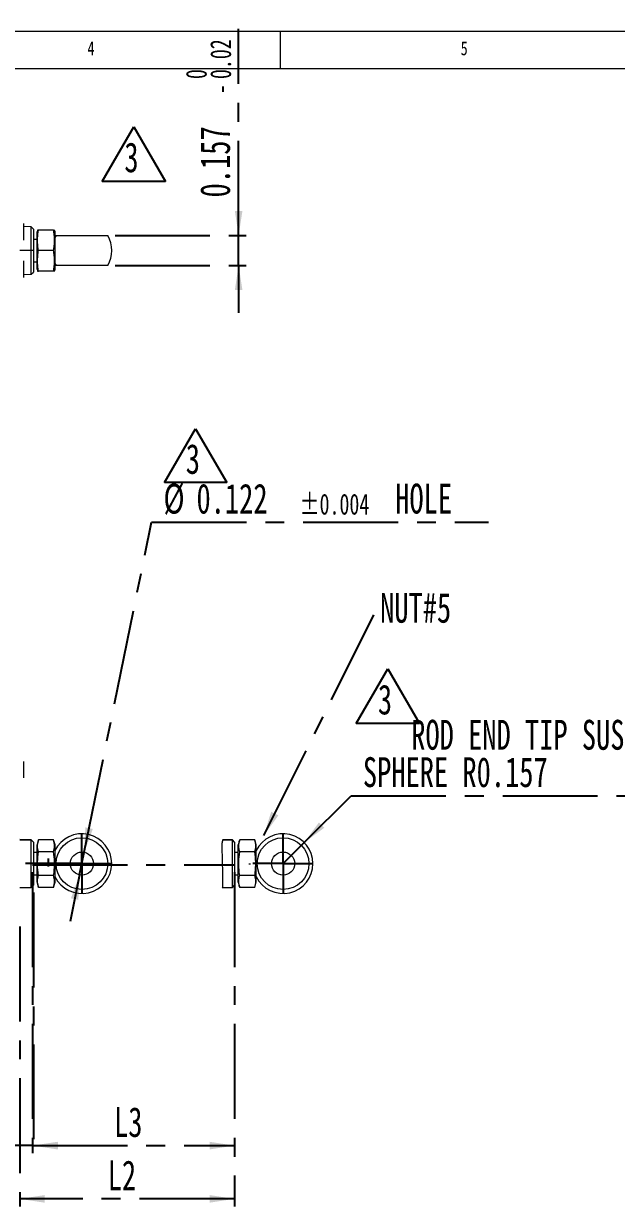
# Paper-space layout '시트2-ENG' of a CAD drawing. Header units: inches. Extents: x 0.2 to 16.3, y 0.2 to 11.5.
# Drawn here: x 6.91 to 10.04, y 5.3 to 11.54 of the extents above; entities that cross this region are included whole.
import ezdxf

# ---------------------------------------------------------------- set-up
doc = ezdxf.new("R2010")
doc.units = ezdxf.units.IN
doc.header["$MEASUREMENT"] = 0
doc.linetypes.add('CENTERX2', pattern=[0.8, 0.5, -0.1, 0.1, -0.1])
doc.layers.add('CENTER_LINE', color=7, linetype='CENTERX2')
doc.styles.add('SLDTEXTSTYLE0', font='TXT', dxfattribs={"width": 0.7})
doc.styles.add('SLDTEXTSTYLE3', font='TXT', dxfattribs={"width": 0.75})
doc.dimstyles.new('SLDDIMSTYLE0', dxfattribs={"dimtxt": 0.15748, "dimasz": 0.13, "dimexe": 0, "dimexo": 0.0625, "dimgap": 0.03937, "dimtad": 1, "dimdec": 3, "dimrnd": 1e-09, "dimzin": 12, "dimdsep": 46, "dimtxsty": 'SLDTEXTSTYLE0', "dimsah": 1, "dimcen": 0.09, "dimadec": 0, "dimazin": 3, "dimtfac": 1, "dimtdec": 3, "dimtofl": 0, "dimtmove": 0, "dimatfit": 3, "dimfxl": 1, "dimfrac": 2, "dimtolj": 1, "dimtzin": 12, "dimarcsym": 0})
doc.dimstyles.new('SLDDIMSTYLE11', dxfattribs={"dimtxt": 0.15748, "dimasz": 0.13, "dimexe": 0, "dimexo": 0.0625, "dimgap": 0.03937, "dimtad": 0, "dimtih": 1, "dimtoh": 1, "dimdec": 3, "dimrnd": 1e-09, "dimzin": 12, "dimdsep": 46, "dimtxsty": 'SLDTEXTSTYLE0', "dimsah": 1, "dimcen": 0, "dimadec": 0, "dimazin": 3, "dimtfac": 1, "dimtdec": 3, "dimtofl": 0, "dimtmove": 0, "dimatfit": 3, "dimfxl": 1, "dimfrac": 2, "dimtolj": 1, "dimtzin": 12, "dimarcsym": 0})
doc.dimstyles.new('SLDDIMSTYLE5', dxfattribs={"dimtxt": 0.15748, "dimasz": 0.13, "dimexe": 0, "dimexo": 0.0625, "dimgap": 0.03937, "dimtad": 1, "dimdec": 3, "dimrnd": 1e-09, "dimzin": 12, "dimdsep": 46, "dimtxsty": 'SLDTEXTSTYLE0', "dimsah": 1, "dimcen": 0.09, "dimadec": 0, "dimazin": 3, "dimtfac": 1, "dimtdec": 3, "dimtmove": 0, "dimatfit": 0, "dimfxl": 1, "dimfrac": 2, "dimtolj": 1, "dimtzin": 12, "dimarcsym": 0})
doc.dimstyles.new('SLDDIMSTYLE6', dxfattribs={"dimtxt": 0.15748, "dimasz": 0.13, "dimexe": 0, "dimexo": 0.0625, "dimgap": 0.03937, "dimtad": 0, "dimtih": 1, "dimtoh": 1, "dimdec": 3, "dimrnd": 1e-09, "dimdsep": 46, "dimtxsty": 'SLDTEXTSTYLE0', "dimsah": 1, "dimcen": 0, "dimadec": 0, "dimazin": 2, "dimtol": 1, "dimtp": 0.003937, "dimtm": 0.003937, "dimtfac": 1, "dimtdec": 3, "dimtmove": 0, "dimatfit": 3, "dimfxl": 1, "dimfrac": 2, "dimtolj": 1, "dimarcsym": 0})
doc.dimstyles.new('SLDDIMSTYLE7', dxfattribs={"dimtxt": 0.18, "dimasz": 0.13, "dimexe": 0, "dimexo": 0.0625, "dimgap": 0, "dimtad": 0, "dimtih": 1, "dimtoh": 1, "dimdec": 0, "dimrnd": 1e-09, "dimzin": 0, "dimdsep": 46, "dimtxsty": 'Standard', "dimsah": 1, "dimcen": 0.09, "dimadec": 0, "dimazin": 0, "dimtfac": 0.13, "dimtdec": 0, "dimtofl": 0, "dimtmove": 0, "dimatfit": 3, "dimfxl": 1, "dimfrac": 2, "dimtolj": 1, "dimtzin": 0, "dimarcsym": 0})
doc.dimstyles.new('SLDDIMSTYLE9', dxfattribs={"dimtxt": 0.15748, "dimasz": 0.13, "dimexe": 0, "dimexo": 0.0625, "dimgap": 0.03937, "dimtad": 1, "dimdec": 3, "dimrnd": 1e-09, "dimdsep": 46, "dimtxsty": 'SLDTEXTSTYLE0', "dimsah": 1, "dimcen": 0.09, "dimadec": 0, "dimazin": 2, "dimtol": 1, "dimtm": 0.019685, "dimtfac": 1, "dimtdec": 3, "dimtmove": 0, "dimatfit": 0, "dimfxl": 1, "dimfrac": 2, "dimtolj": 1, "dimarcsym": 0})

# ---------------------------------------------------------------- blocks, each defined once
blk = doc.blocks.new('SW_NOTE_0_14')
at = {"layer": 'CENTER_LINE', "color": 0}
for p, q in [((-0.1166, -0.0028), (0.0501, 0.2859)), ((0.0501, 0.2859), (0.2168, -0.0028)), ((0.2168, -0.0028), (-0.1166, -0.0028))]:
    blk.add_line(p, q, dxfattribs=at)
at = {"layer": 'CENTER_LINE', "color": 0, "insert": (0, 0.203), "char_height": 0.1575, "attachment_point": 1, "style": 'SLDTEXTSTYLE0'}
blk.add_mtext('3', dxfattribs=at)
blk = doc.blocks.new('SW_NOTE_0_15')
at = {"layer": 'CENTER_LINE', "color": 0}
for p, q in [((-0.1122, -0.0002), (0.0518, 0.2839)), ((0.0518, 0.2839), (0.2159, -0.0002)), ((0.2159, -0.0002), (-0.1122, -0.0002))]:
    blk.add_line(p, q, dxfattribs=at)
at = {"layer": 'CENTER_LINE', "color": 0, "insert": (0, 0.203), "char_height": 0.1575, "attachment_point": 1, "style": 'SLDTEXTSTYLE0'}
blk.add_mtext('3', dxfattribs=at)
blk = doc.blocks.new('_D_26')
at = {"layer": 'CENTER_LINE'}
for p, q in [((6.9613, 7.0625), (6.9613, 5.5816)), ((8.0257, 7.0625), (8.0257, 5.5816)), ((6.9613, 5.621), (8.0257, 5.621))]:
    blk.add_line(p, q, dxfattribs=at)
for points in [[(6.9613, 5.621), (7.0913, 5.601), (7.0913, 5.641)], [(8.0257, 5.621), (7.8957, 5.641), (7.8957, 5.601)]]:
    blk.add_solid(points, dxfattribs=at)
at = {"layer": 'CENTER_LINE', "insert": (7.3909, 5.824), "char_height": 0.15748, "attachment_point": 1, "style": 'SLDTEXTSTYLE0'}
blk.add_mtext('L3', dxfattribs=at)
blk = doc.blocks.new('_D_27')
at = {"layer": 'CENTER_LINE'}
for p, q in [((8.0257, 7.0625), (8.0257, 5.3007)), ((6.8945, 6.776), (6.8945, 5.3007)), ((8.0257, 5.3401), (6.8945, 5.3401))]:
    blk.add_line(p, q, dxfattribs=at)
for points in [[(6.8945, 5.3401), (7.0245, 5.3201), (7.0245, 5.3601)], [(8.0257, 5.3401), (7.8957, 5.3601), (7.8957, 5.3201)]]:
    blk.add_solid(points, dxfattribs=at)
at = {"layer": 'CENTER_LINE', "insert": (7.3575, 5.5431), "char_height": 0.15748, "attachment_point": 1, "style": 'SLDTEXTSTYLE0'}
blk.add_mtext('L2', dxfattribs=at)
blk = doc.blocks.new('_D_37')
at = {"layer": 'CENTER_LINE'}
for p, q in [((7.2335, 7.1676), (7.5891, 8.9086)), ((7.5891, 8.9086), (9.3657, 8.9086)), ((7.2091, 7.0481), (7.2335, 7.1676)), ((7.2091, 7.0481), (7.1591, 6.8031))]:
    blk.add_line(p, q, dxfattribs=at)
for points in [[(7.2335, 7.1676), (7.2791, 7.291), (7.2399, 7.299)], [(7.2091, 7.0481), (7.1635, 6.9247), (7.2027, 6.9167)]]:
    blk.add_solid(points, dxfattribs=at)
at = {"layer": 'CENTER_LINE', "attachment_point": 1, "style": 'SLDTEXTSTYLE0'}
for s, insert, char_height in [('%%c', (7.6516, 9.1116), 0.15748), ('0.122', (7.8259, 9.1116), 0.15748), ('HOLE', (8.874, 9.1116), 0.15748), ('±0.004', (8.3699, 9.0586), 0.11024)]:
    blk.add_mtext(s, dxfattribs=dict(at, insert=insert, char_height=char_height))
blk = doc.blocks.new('_D_38')
at = {"layer": 'CENTER_LINE'}
for p, q in [((6.9654, 6.955), (6.9654, 5.5816)), ((6.8945, 6.776), (6.8945, 5.5816)), ((6.8945, 5.621), (6.4743, 5.621)), ((6.9654, 5.621), (6.8945, 5.621)), ((6.9654, 5.621), (7.2154, 5.621))]:
    blk.add_line(p, q, dxfattribs=at)
for points in [[(6.8945, 5.621), (6.7645, 5.641), (6.7645, 5.601)], [(6.9654, 5.621), (7.0954, 5.601), (7.0954, 5.641)]]:
    blk.add_solid(points, dxfattribs=at)
at = {"layer": 'CENTER_LINE', "insert": (6.4743, 5.824), "char_height": 0.15748, "attachment_point": 1, "style": 'SLDTEXTSTYLE0'}
blk.add_mtext('L1', dxfattribs=at)
blk = doc.blocks.new('SW_CENTERMARKSYMBOL_8')
at = {"layer": 'CENTER_LINE', "color": 0}
for p, q in [((0, 0.0984), (0, 0.1594)), ((0, 0), (0, 0.0984)), ((-0.0984, 0), (-0.2967, 0)), ((0, 0), (-0.0984, 0)), ((0, 0), (0, -0.0984)), ((0, 0), (0.0984, 0)), ((0.0984, 0), (0.1594, 0)), ((0, -0.0984), (0, -0.1594))]:
    blk.add_line(p, q, dxfattribs=at)
blk = doc.blocks.new('_D_45')
at = {"layer": 'CENTER_LINE'}
for p, q in [((8.0481, 10.4197), (8.0481, 11.5094)), ((7.397, 10.4197), (8.0874, 10.4197)), ((8.0481, 10.2622), (8.0481, 10.4197)), ((7.397, 10.2622), (8.0874, 10.2622)), ((8.0481, 10.2622), (8.0481, 10.0122))]:
    blk.add_line(p, q, dxfattribs=at)
for points in [[(8.0481, 10.4197), (8.0681, 10.5497), (8.0281, 10.5497)], [(8.0481, 10.2622), (8.0281, 10.1322), (8.0681, 10.1322)]]:
    blk.add_solid(points, dxfattribs=at)
at = {"layer": 'CENTER_LINE', "attachment_point": 1, "rotation": 90, "style": 'SLDTEXTSTYLE0'}
for s, insert, char_height in [('0.02', (7.8982, 11.2451), 0.11024), ('0', (7.7697, 11.2451), 0.1102), ('-', (7.8982, 11.1649), 0.1102), ('0.157', (7.8451, 10.6209), 0.15748)]:
    blk.add_mtext(s, dxfattribs=dict(at, insert=insert, char_height=char_height))
blk = doc.blocks.new('SW_NOTE_0_23')
at = {"layer": 'CENTER_LINE', "color": 0}
for p, q in [((-0.114, -0.0022), (0.0526, 0.2865)), ((0.0526, 0.2865), (0.2193, -0.0022)), ((0.2193, -0.0022), (-0.114, -0.0022))]:
    blk.add_line(p, q, dxfattribs=at)
at = {"layer": 'CENTER_LINE', "color": 0, "insert": (0, 0.203), "char_height": 0.1575, "attachment_point": 1, "style": 'SLDTEXTSTYLE0'}
blk.add_mtext('3', dxfattribs=at)
blk = doc.blocks.new('_D_53')
at = {"layer": 'CENTER_LINE'}
for p, q in [((8.394, 7.2192), (8.641, 7.4662)), ((8.641, 7.4662), (10.8033, 7.4662)), ((8.2827, 7.1079), (8.394, 7.2192))]:
    blk.add_line(p, q, dxfattribs=at)
blk.add_solid([(8.394, 7.2192), (8.5001, 7.297), (8.4718, 7.3253)], dxfattribs=at)
at = {"layer": 'CENTER_LINE', "char_height": 0.15748, "attachment_point": 1, "style": 'SLDTEXTSTYLE0'}
for s, insert in [('ROD END TIP SUS', (8.9585, 7.8661)), ('SPHERE R0.157', (8.7035, 7.6692)), ('%%p', (10.1493, 7.6692)), ('0.004', (10.3184, 7.6692))]:
    blk.add_mtext(s, dxfattribs=dict(at, insert=insert))
blk = doc.blocks.new('SW_NOTE_0_24')
at = {"layer": 'CENTER_LINE', "color": 0, "insert": (0.0222, 0.0957), "char_height": 0.15748, "attachment_point": 1, "style": 'SLDTEXTSTYLE0'}
blk.add_mtext('NUT#5', dxfattribs=at)
blk = doc.blocks.new('SW_CENTERMARKSYMBOL_13')
at = {"layer": 'CENTER_LINE', "color": 0}
for p, q in [((0, 0.0984), (0, 0.1594)), ((0, 0), (0, 0.0984)), ((-0.0984, 0), (-0.1594, 0)), ((0, 0), (-0.0984, 0)), ((0, 0), (0, -0.0984)), ((0, 0), (0.0984, 0)), ((0.0984, 0), (0.1594, 0)), ((0, -0.0984), (0, -0.1594))]:
    blk.add_line(p, q, dxfattribs=at)

psp = doc.layouts.new('시트2-ENG')

# ---------------------------------------------------------------- linework, layer by layer
at = {"color": 7, "linetype": 'Continuous', "lineweight": 18}
for p, q in [((16.3386, 11.4961), (0.1969, 11.4961)), ((8.2677, 11.4961), (8.2677, 11.2992)), ((16.1516, 11.2992), (0.3937, 11.2992)), ((6.9142, 10.4827), (6.9142, 10.396)), ((6.9538, 10.4662), (6.9142, 10.4668)), ((6.9654, 10.4544), (6.9538, 10.4662)), ((6.9877, 10.4492), (6.9851, 10.4393)), ((6.9851, 10.2425), (6.9851, 10.4393)), ((7.0724, 10.4492), (6.9922, 10.4492)), ((7.0796, 10.4393), (7.0769, 10.4492)), ((7.0796, 10.2425), (7.0796, 10.4393)), ((7.0849, 10.4197), (7.3577, 10.4197)), ((6.9851, 10.4), (6.9654, 10.4)), ((6.9654, 10.3409), (6.9538, 10.3409)), ((7.0724, 10.3409), (6.9922, 10.3409)), ((6.9142, 10.2858), (6.9142, 10.1992)), ((6.9654, 10.2819), (6.9851, 10.2819)), ((6.9851, 10.2425), (6.9877, 10.2327)), ((7.0724, 10.2327), (6.9922, 10.2327)), ((7.0769, 10.2327), (7.0796, 10.2425)), ((7.3577, 10.2622), (7.0849, 10.2622)), ((6.9142, 10.2151), (6.9538, 10.2157)), ((6.9538, 10.2157), (6.9654, 10.2275)), ((6.9142, 7.6465), (6.9142, 7.6032)), ((6.9142, 7.6032), (6.9142, 7.5599)), ((6.9538, 7.2331), (6.8945, 7.2343)), ((6.9538, 7.2307), (6.8945, 7.2316)), ((6.9654, 7.2213), (6.9538, 7.2331)), ((6.9922, 7.2329), (6.9851, 7.2063)), ((6.9851, 7.1079), (6.9851, 7.2063)), ((7.0724, 7.2329), (6.9922, 7.2329)), ((7.0796, 7.2063), (7.0724, 7.2329)), ((7.0796, 7.1079), (7.0796, 7.2063)), ((8.0152, 7.2307), (7.9636, 7.2314)), ((8.0152, 7.2331), (7.9645, 7.2341)), ((8.0152, 6.9826), (8.0152, 7.2331)), ((8.0268, 7.2213), (8.0152, 7.2331)), ((8.0268, 7.2213), (8.0268, 6.9944)), ((8.0536, 7.2329), (8.0464, 7.2063)), ((8.0464, 7.1079), (8.0464, 7.2063)), ((8.1338, 7.2329), (8.0536, 7.2329)), ((8.1409, 7.2063), (8.1338, 7.2329)), ((8.1409, 7.1079), (8.1409, 7.2063)), ((6.9851, 7.1669), (6.9654, 7.1669)), ((7.0724, 7.1704), (6.9922, 7.1704)), ((8.0464, 7.1669), (8.0268, 7.1669)), ((8.1338, 7.1704), (8.0536, 7.1704)), ((6.9654, 7.0488), (6.9851, 7.0488)), ((6.9851, 7.0094), (6.9851, 7.1079)), ((7.0796, 7.0094), (7.0796, 7.1079)), ((8.0268, 7.0488), (8.0464, 7.0488)), ((8.0464, 7.0094), (8.0464, 7.1079)), ((8.1409, 7.0094), (8.1409, 7.1079)), ((6.9538, 6.985), (6.9654, 6.9966)), ((6.9538, 6.9826), (6.9654, 6.9944)), ((6.9851, 7.0094), (6.9922, 6.9828)), ((7.0724, 7.0453), (6.9922, 7.0453)), ((7.0724, 6.9828), (7.0796, 7.0094)), ((8.0152, 6.985), (8.0268, 6.9966)), ((8.0152, 6.9826), (8.0268, 6.9944)), ((8.0152, 6.9851), (8.0152, 6.9826)), ((8.0464, 7.0094), (8.0536, 6.9828)), ((8.1338, 7.0453), (8.0536, 7.0453)), ((8.1338, 6.9828), (8.1409, 7.0094)), ((6.8945, 6.9814), (6.9538, 6.9826)), ((7.0724, 6.9828), (6.9922, 6.9828)), ((7.9621, 6.9815), (8.0152, 6.9826)), ((8.1338, 6.9828), (8.0536, 6.9828))]:
    psp.add_line(p, q, dxfattribs=at)
at = {"color": 8, "linetype": 'Continuous', "lineweight": 18}
psp.add_line((6.9538, 10.3409), (6.8945, 10.3409), dxfattribs=at)
at = {"color": 7, "linetype": 'Continuous', "lineweight": 18, "flags": 128}
psp.add_lwpolyline([(7.9645, 7.2341), (7.9642, 7.2332), (7.9639, 7.2323), (7.9636, 7.2314), (7.9633, 7.2304), (7.963, 7.2294), (7.9628, 7.2284), (7.9625, 7.2274), (7.9622, 7.2264), (7.962, 7.2254), (7.9618, 7.2243), (7.9615, 7.2232), (7.9613, 7.2221), (7.9611, 7.221), (7.9609, 7.2198), (7.9607, 7.2187), (7.9606, 7.2176), (7.9604, 7.2164), (7.9603, 7.2153), (7.9601, 7.2141), (7.96, 7.213), (7.9599, 7.2119), (7.9598, 7.2107), (7.9598, 7.2096), (7.9597, 7.2085), (7.9596, 7.2072), (7.9596, 7.2059), (7.9595, 7.2046), (7.9595, 7.2033), (7.9594, 7.2021), (7.9594, 7.2008), (7.9594, 7.1995), (7.9594, 7.1982), (7.9594, 7.1966), (7.9594, 7.1949), (7.9595, 7.1933), (7.9595, 7.1917), (7.9595, 7.19), (7.9596, 7.1869), (7.9597, 7.1839), (7.9598, 7.1808), (7.9599, 7.1777), (7.96, 7.1746), (7.9601, 7.1715), (7.9603, 7.1642), (7.9605, 7.157), (7.9607, 7.1491), (7.9609, 7.1412), (7.9611, 7.1333), (7.9613, 7.1255), (7.9615, 7.1176), (7.9617, 7.1098), (7.9619, 7.102), (7.9621, 7.0948), (7.9622, 7.0877), (7.9624, 7.0805), (7.9626, 7.0734), (7.9627, 7.0663), (7.9629, 7.0592), (7.963, 7.0558), (7.9631, 7.0524), (7.9631, 7.049), (7.9632, 7.0456), (7.9633, 7.0422), (7.9633, 7.0387), (7.9634, 7.0353), (7.9634, 7.033), (7.9634, 7.0306), (7.9634, 7.0283), (7.9634, 7.0259), (7.9634, 7.0235), (7.9634, 7.0211), (7.9634, 7.0187), (7.9633, 7.0164), (7.9633, 7.0142), (7.9632, 7.012), (7.9632, 7.0099), (7.9631, 7.0077), (7.963, 7.0055), (7.963, 7.0034), (7.9629, 7.0012), (7.9628, 6.9991), (7.9627, 6.9969), (7.9626, 6.9952), (7.9625, 6.9934), (7.9624, 6.9917), (7.9623, 6.99), (7.9623, 6.9882), (7.9622, 6.9869), (7.9622, 6.9855), (7.9622, 6.9842), (7.9621, 6.9828), (7.9621, 6.9815)], dxfattribs=at)
at = {"color": 7, "linetype": 'Continuous', "lineweight": 18}
for centre, radius in [((7.2213, 7.1079), 0.1364), ((8.2827, 7.1079), 0.1364), ((7.2213, 7.1079), 0.061), ((8.2827, 7.1079), 0.061)]:
    psp.add_circle(centre, radius, dxfattribs=at)
for centre, start, end in [((7.2213, 10.3409), 150, 154.15807), ((7.2213, 10.3409), 330, 30), ((7.2213, 10.3409), 205.84193, 210), ((7.2213, 7.1079), 205.84193, 154.15807), ((8.2827, 7.1079), 205.84192, 154.15808)]:
    psp.add_arc(centre, 0.1575, start, end, dxfattribs=at)
for points, knots in [([(6.9538, 10.3409), (6.9538, 10.3491), (6.9538, 10.3655), (6.9538, 10.3892), (6.9538, 10.411), (6.9538, 10.4301), (6.9538, 10.4458), (6.9538, 10.4574), (6.9538, 10.4648), (6.9538, 10.4657), (6.9538, 10.4662)], [0, 0, 0, 0, 0.125067, 0.250129, 0.375199, 0.500288, 0.625392, 0.750492, 0.875565, 1, 1, 1, 1]), ([(6.9654, 10.4544), (6.9654, 10.454), (6.9654, 10.4531), (6.9654, 10.4464), (6.9654, 10.4359), (6.9654, 10.4216), (6.9654, 10.4043), (6.9654, 10.3846), (6.9654, 10.3632), (6.9654, 10.3483), (6.9654, 10.3409)], [0, 0, 0, 0, 0.124681, 0.249813, 0.37499, 0.499725, 0.625099, 0.749753, 0.875052, 1, 1, 1, 1]), ([(6.9922, 10.4492), (6.9897, 10.4492), (6.9869, 10.4492), (6.988, 10.4492), (6.9882, 10.4492)], [0, 0, 0, 0, 0.866829, 1, 1, 1, 1]), ([(6.9922, 10.3409), (6.991, 10.3498), (6.9885, 10.3676), (6.9873, 10.3947), (6.9885, 10.422), (6.991, 10.4401), (6.9922, 10.4492)], [0, 0, 0, 0, 0.247646, 0.49521, 0.747561, 1, 1, 1, 1]), ([(7.0724, 10.3409), (7.0737, 10.3498), (7.0761, 10.3676), (7.0773, 10.3947), (7.0762, 10.422), (7.0737, 10.4401), (7.0724, 10.4492)], [0, 0, 0, 0, 0.2476456, 0.4952095, 0.7475612, 1, 1, 1, 1]), ([(7.0724, 10.4492), (7.0749, 10.4492), (7.0777, 10.4492), (7.0766, 10.4492), (7.0765, 10.4492)], [0, 0, 0, 0, 0.866829, 1, 1, 1, 1]), ([(6.9538, 10.2157), (6.9538, 10.2157), (6.9538, 10.2149), (6.9538, 10.2177), (6.9538, 10.2244), (6.9538, 10.2361), (6.9538, 10.2518), (6.9538, 10.2709), (6.9538, 10.2927), (6.9538, 10.3163), (6.9538, 10.3327), (6.9538, 10.3409)], [0, 0, 0, 0, 0.000242, 0.125219, 0.250198, 0.375162, 0.500108, 0.625059, 0.750033, 0.87502, 1, 1, 1, 1]), ([(6.9654, 10.3409), (6.9654, 10.3335), (6.9654, 10.3186), (6.9654, 10.2971), (6.9654, 10.2774), (6.9654, 10.2601), (6.9654, 10.2459), (6.9654, 10.2355), (6.9654, 10.2287), (6.9654, 10.2279), (6.9654, 10.2275)], [0, 0, 0, 0, 0.125679, 0.25024, 0.375404, 0.500297, 0.625079, 0.750287, 0.874832, 1, 1, 1, 1]), ([(6.9922, 10.2327), (6.991, 10.2416), (6.9885, 10.2594), (6.9873, 10.2864), (6.9885, 10.3137), (6.991, 10.3318), (6.9922, 10.3409)], [0, 0, 0, 0, 0.2476456, 0.4952095, 0.7475612, 1, 1, 1, 1]), ([(7.0724, 10.2327), (7.0737, 10.2416), (7.0761, 10.2594), (7.0773, 10.2864), (7.0762, 10.3137), (7.0737, 10.3318), (7.0724, 10.3409)], [0, 0, 0, 0, 0.2476456, 0.4952095, 0.7475612, 1, 1, 1, 1]), ([(6.9881, 10.2327), (6.988, 10.2327), (6.9869, 10.2327), (6.9897, 10.2327), (6.9922, 10.2327)], [0, 0, 0, 0, 0.119941, 1, 1, 1, 1]), ([(7.0765, 10.2327), (7.0766, 10.2327), (7.0778, 10.2327), (7.0749, 10.2327), (7.0724, 10.2327)], [0, 0, 0, 0, 0.119941, 1, 1, 1, 1]), ([(6.9538, 6.9826), (6.9538, 6.9831), (6.9538, 6.984), (6.9538, 6.9914), (6.9538, 7.003), (6.9538, 7.0187), (6.9538, 7.0378), (6.9538, 7.0596), (6.9538, 7.0833), (6.9538, 7.1079), (6.9538, 7.1325), (6.9538, 7.1561), (6.9538, 7.1779), (6.9538, 7.197), (6.9538, 7.2127), (6.9538, 7.2243), (6.9538, 7.2317), (6.9538, 7.2327), (6.9538, 7.2331)], [0, 0, 0, 0, 0.062413, 0.124998, 0.187548, 0.250006, 0.31249, 0.375003, 0.437509, 0.500008, 0.56251, 0.625014, 0.68751, 0.749997, 0.812487, 0.874988, 0.937496, 1, 1, 1, 1]), ([(6.9654, 7.2213), (6.9654, 7.2209), (6.9654, 7.22), (6.9654, 7.2133), (6.9654, 7.2028), (6.9654, 7.1885), (6.9654, 7.1712), (6.9654, 7.1515), (6.9654, 7.1301), (6.9654, 7.1078), (6.9654, 7.0855), (6.9654, 7.0641), (6.9654, 7.0444), (6.9654, 7.0271), (6.9654, 7.0129), (6.9654, 7.0024), (6.9654, 6.9957), (6.9654, 6.9948), (6.9654, 6.9944)], [0, 0, 0, 0, 0.062861, 0.125163, 0.187767, 0.250235, 0.312647, 0.375273, 0.437567, 0.500217, 0.562569, 0.625102, 0.687653, 0.749999, 0.812654, 0.87494, 0.937556, 1, 1, 1, 1]), ([(6.9922, 7.1704), (6.991, 7.1755), (6.9885, 7.1858), (6.9873, 7.2014), (6.9884, 7.2171), (6.9909, 7.2276), (6.9922, 7.2329)], [0, 0, 0, 0, 0.247103, 0.495209, 0.74698, 1, 1, 1, 1]), ([(7.0724, 7.1704), (7.0737, 7.1755), (7.0761, 7.1858), (7.0773, 7.2014), (7.0762, 7.2171), (7.0737, 7.2276), (7.0724, 7.2329)], [0, 0, 0, 0, 0.247103, 0.495209, 0.74698, 1, 1, 1, 1]), ([(8.0536, 7.1704), (8.0523, 7.1755), (8.0499, 7.1857), (8.0487, 7.2014), (8.0499, 7.2173), (8.0523, 7.2277), (8.0536, 7.2329)], [0, 0, 0, 0, 0.249401, 0.495264, 0.745821, 1, 1, 1, 1]), ([(8.1338, 7.1704), (8.135, 7.1755), (8.1375, 7.1857), (8.1387, 7.2014), (8.1375, 7.2173), (8.135, 7.2277), (8.1338, 7.2329)], [0, 0, 0, 0, 0.2494, 0.495264, 0.745821, 1, 1, 1, 1]), ([(6.9922, 7.0453), (6.9919, 7.048), (6.9912, 7.0532), (6.9885, 7.0765), (6.9863, 7.1157), (6.9902, 7.1521), (6.9922, 7.1704)], [0, 0, 0, 0, 0.063481, 0.126974, 0.560078, 1, 1, 1, 1]), ([(7.0724, 7.0453), (7.0731, 7.0506), (7.076, 7.0738), (7.0783, 7.1157), (7.0744, 7.1521), (7.0724, 7.1704)], [0, 0, 0, 0, 0.1269715, 0.560077, 1, 1, 1, 1]), ([(8.0536, 7.0453), (8.0529, 7.0506), (8.05, 7.0738), (8.0477, 7.1157), (8.0516, 7.1521), (8.0536, 7.1704)], [0, 0, 0, 0, 0.1269714, 0.5600769, 1, 1, 1, 1]), ([(8.1338, 7.0453), (8.1345, 7.0506), (8.1374, 7.0738), (8.1397, 7.1157), (8.1358, 7.1521), (8.1338, 7.1704)], [0, 0, 0, 0, 0.126971, 0.560077, 1, 1, 1, 1]), ([(6.9538, 6.985), (6.9549, 6.9854), (6.9571, 6.9862), (6.9593, 6.9883), (6.9604, 6.9893)], [0, 0, 0, 0, 0.504427, 1, 1, 1, 1]), ([(6.9538, 6.9851), (6.9538, 6.985), (6.9538, 6.9826), (6.9538, 6.9826), (6.9538, 6.9826)], [0, 0, 0, 0, 0.007463, 1, 1, 1, 1]), ([(6.9922, 6.9828), (6.991, 6.988), (6.9885, 6.9983), (6.9873, 7.0139), (6.9884, 7.0296), (6.9909, 7.0401), (6.9922, 7.0453)], [0, 0, 0, 0, 0.2471026, 0.495209, 0.7469801, 1, 1, 1, 1]), ([(7.0724, 6.9828), (7.0737, 6.988), (7.0761, 6.9983), (7.0773, 7.0139), (7.0762, 7.0296), (7.0737, 7.0401), (7.0724, 7.0453)], [0, 0, 0, 0, 0.2471026, 0.495209, 0.7469801, 1, 1, 1, 1]), ([(8.0152, 6.985), (8.0163, 6.9855), (8.0188, 6.9865), (8.0208, 6.9883), (8.0218, 6.9893)], [0, 0, 0, 0, 0.4580721, 1, 1, 1, 1]), ([(8.0536, 6.9828), (8.0523, 6.988), (8.0499, 6.9981), (8.0487, 7.0139), (8.0499, 7.0298), (8.0523, 7.0401), (8.0536, 7.0453)], [0, 0, 0, 0, 0.249401, 0.495264, 0.745821, 1, 1, 1, 1]), ([(8.1338, 6.9828), (8.135, 6.988), (8.1375, 6.9981), (8.1387, 7.0139), (8.1375, 7.0298), (8.135, 7.0401), (8.1338, 7.0453)], [0, 0, 0, 0, 0.249401, 0.495264, 0.745821, 1, 1, 1, 1])]:
    psp.add_open_spline(points, degree=3, knots=knots, dxfattribs=at)
at = {"layer": 'CENTER_LINE'}
for p, q in [((7.0441, 7.1355), (7.0441, 7.0927)), ((6.9613, 7.1019), (8.0257, 7.1019)), ((8.1055, 7.1079), (8.1055, 7.1032))]:
    psp.add_line(p, q, dxfattribs=at)

# ---------------------------------------------------------------- block references
for name, p in [('SW_NOTE_0_14', (7.4454, 10.7082)), ('SW_NOTE_0_15', (7.7694, 9.1177)), ('SW_NOTE_0_24', (8.772, 8.4402)), ('SW_NOTE_0_23', (8.7827, 7.849)), ('SW_CENTERMARKSYMBOL_8', (7.2213, 7.1079)), ('SW_CENTERMARKSYMBOL_13', (8.2827, 7.1079))]:
    psp.add_blockref(name, p, dxfattribs=at)

# ---------------------------------------------------------------- texts
at = {"color": 7, "linetype": 'Continuous', "lineweight": 0, "char_height": 0.0729, "attachment_point": 1, "style": 'SLDTEXTSTYLE3'}
for s, insert in [('4', (7.2507, 11.4436)), ('5', (9.2192, 11.4436))]:
    psp.add_mtext(s, dxfattribs=dict(at, insert=insert))

# ---------------------------------------------------------------- dimensions: what is measured, and where the dimension line sits
at = {"layer": 'CENTER_LINE'}
dim = psp.add_linear_dim(base=(8.04807, 10.41966), p1=(7.35768, 10.26218), p2=(7.35768, 10.41966), angle=90, dimstyle='SLDDIMSTYLE9', dxfattribs=at)
dim.commit()
dim.dimension.update_dxf_attribs({"geometry": '_D_45', "text_midpoint": (8.04807, 11.06516), "dimtype": 160})
dim = psp.add_diameter_dim_2p(p1=(7.2335, 7.1676), p2=(7.2091, 7.0481), text='<> HOLE', dimstyle='SLDDIMSTYLE6', dxfattribs=at)
dim.commit()
dim.dimension.update_dxf_attribs({"geometry": '_D_37', "text_midpoint": (8.5087, 9.0201), "dimtype": 163})
dim = psp.add_radius_dim(center=(8.2827, 7.1079), mpoint=(8.394, 7.2192), text='ROD END TIP SUS\\PSPHERE R0.157 %%p 0.004', dimstyle='SLDDIMSTYLE11', dxfattribs=at)
dim.commit()
dim.dimension.update_dxf_attribs({"geometry": '_D_53', "text_midpoint": (9.7534, 7.6564), "dimtype": 164})
for base, p1, p2, text, dimstyle, picture, middle in [((6.8945, 5.3401), (8.0257, 7.1019), (6.8945, 6.8153), 'L2', 'SLDDIMSTYLE0', '_D_27', (7.4601, 5.3401)), ((8.0257, 5.621), (6.9613, 7.1019), (8.0257, 7.1019), 'L3', 'SLDDIMSTYLE0', '_D_26', (7.4935, 5.621)), ((6.8945, 5.621), (6.9654, 6.9944), (6.8945, 6.8153), 'L1', 'SLDDIMSTYLE5', '_D_38', (6.5768, 5.621))]:
    dim = psp.add_linear_dim(base=base, p1=p1, p2=p2, text=text, dimstyle=dimstyle, dxfattribs=at)
    dim.commit()
    dim.dimension.update_dxf_attribs({"geometry": picture, "text_midpoint": middle, "dimtype": 160})

# ---------------------------------------------------------------- leaders
psp.add_leader([(8.1809, 7.2559), (8.772, 8.4402)], dimstyle='SLDDIMSTYLE7', dxfattribs=at)

doc.saveas('drawing.dxf')
